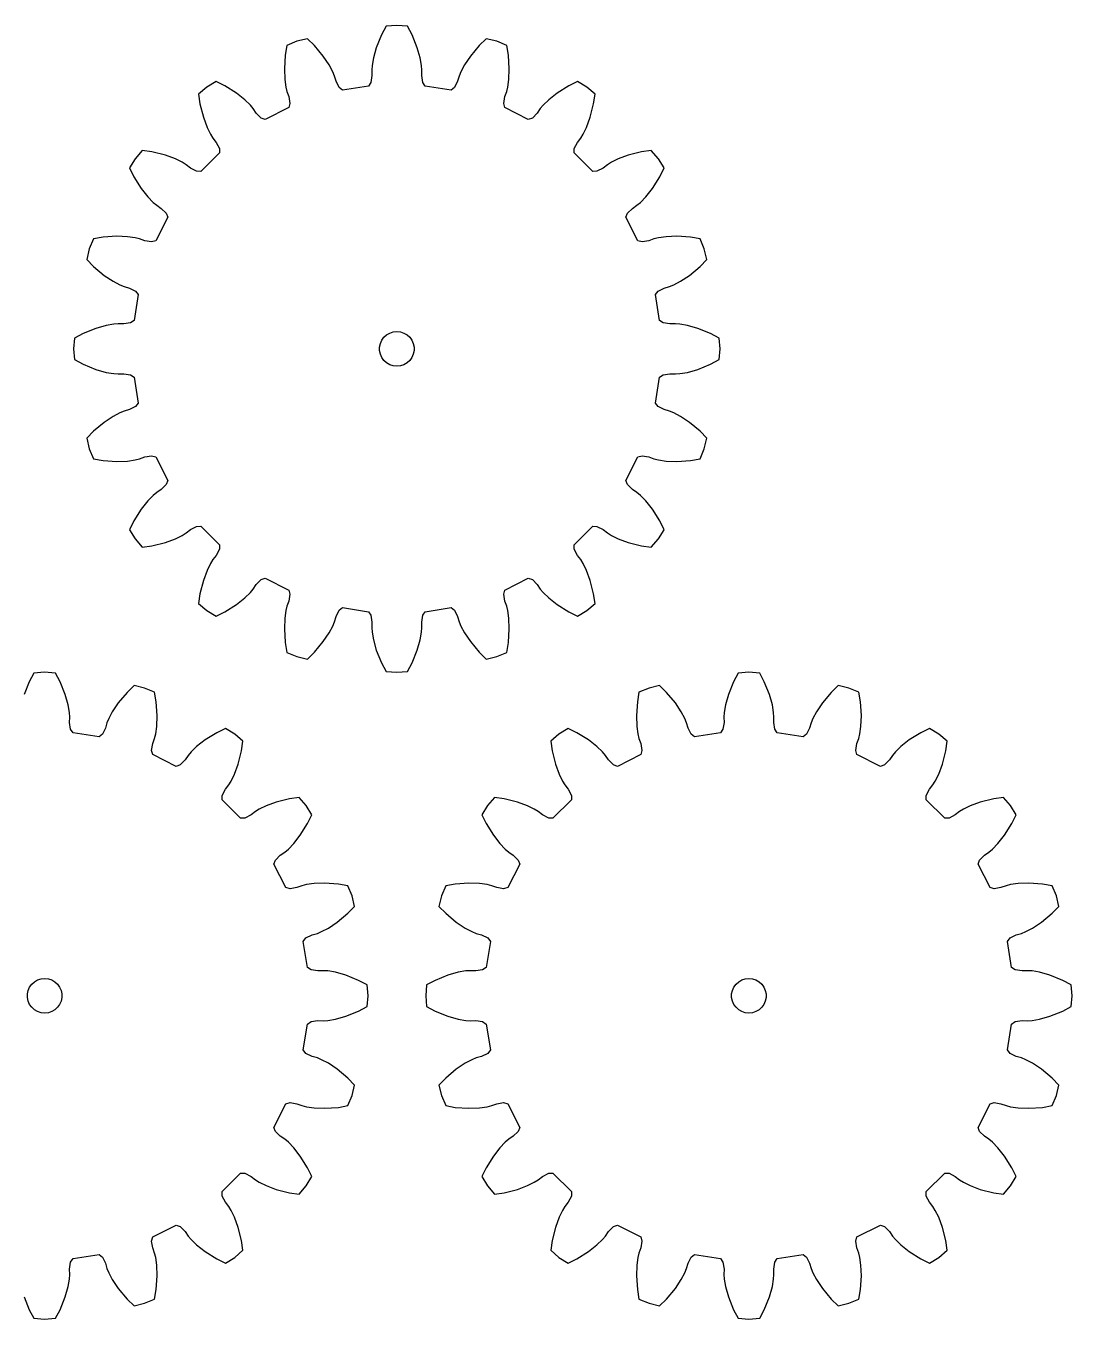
# Model space of a CAD drawing. Extents: x 0 to 178, y 0 to 224.
# Drawn here: x 87.4 to 178.1, y 0 to 112 of the extents above; entities that cross this region are included whole.
import ezdxf

# ---------------------------------------------------------------- set-up
doc = ezdxf.new("R2010")
doc.units = 0

msp = doc.modelspace()

# ---------------------------------------------------------------- linework, layer by layer
for p, q in [((119.55, 112.05), (118.61, 111.97)), ((120.48, 111.97), (119.55, 112.05)), ((111.8, 110.89), (110.89, 110.67)), ((112.41, 110.3), (111.8, 110.89)), ((118.21, 111.22), (117.77, 110.12)), ((118.61, 111.97), (118.21, 111.22)), ((120.88, 111.22), (120.48, 111.97)), ((121.32, 110.12), (120.88, 111.22)), ((127.29, 110.89), (126.68, 110.3)), ((128.2, 110.67), (127.29, 110.89)), ((110.02, 110.31), (109.88, 109.48)), ((110.89, 110.67), (110.02, 110.31)), ((113.17, 109.39), (112.41, 110.3)), ((117.77, 110.12), (117.52, 109.23)), ((121.58, 109.23), (121.32, 110.12)), ((126.68, 110.3), (125.92, 109.39)), ((129.07, 110.31), (128.2, 110.67)), ((129.21, 109.48), (129.07, 110.31)), ((109.88, 109.48), (109.8, 108.29)), ((113.69, 108.62), (113.17, 109.39)), ((117.52, 109.23), (117.4, 108.57)), ((121.69, 108.57), (121.58, 109.23)), ((125.92, 109.39), (125.4, 108.62)), ((129.29, 108.29), (129.21, 109.48)), ((109.8, 108.29), (109.83, 107.37)), ((114, 108.03), (113.69, 108.62)), ((114.15, 107.66), (114, 108.03)), ((114.28, 107.21), (114.15, 107.66)), ((117.39, 107.7), (117.3, 107.11)), ((117.4, 108.57), (117.37, 108.18)), ((117.37, 108.18), (117.39, 107.7)), ((121.72, 108.18), (121.69, 108.57)), ((121.7, 107.7), (121.72, 108.18)), ((121.79, 107.11), (121.7, 107.7)), ((124.94, 107.66), (124.81, 107.21)), ((125.09, 108.03), (124.94, 107.66)), ((125.4, 108.62), (125.09, 108.03)), ((129.26, 107.37), (129.29, 108.29)), ((103.08, 106.7), (102.37, 106.09)), ((103.88, 107.19), (103.08, 106.7)), ((104.64, 106.81), (103.88, 107.19)), ((105.65, 106.18), (104.64, 106.81)), ((109.83, 107.37), (109.92, 106.71)), ((109.92, 106.71), (110.02, 106.32)), ((114.55, 106.67), (114.28, 107.21)), ((114.84, 106.44), (114.55, 106.67)), ((117.09, 106.8), (114.84, 106.44)), ((117.3, 107.11), (117.09, 106.8)), ((122, 106.8), (121.79, 107.11)), ((124.25, 106.44), (122, 106.8)), ((124.54, 106.67), (124.25, 106.44)), ((124.81, 107.21), (124.54, 106.67)), ((129.07, 106.32), (129.17, 106.71)), ((129.17, 106.71), (129.26, 107.37)), ((134.45, 106.81), (133.44, 106.18)), ((135.21, 107.19), (134.45, 106.81)), ((136.01, 106.7), (135.21, 107.19)), ((136.72, 106.09), (136.01, 106.7)), ((102.37, 106.09), (102.49, 105.25)), ((106.38, 105.61), (105.65, 106.18)), ((106.86, 105.15), (106.38, 105.61)), ((110.02, 106.32), (110.18, 105.88)), ((110.18, 105.88), (110.28, 105.29)), ((128.81, 105.29), (128.91, 105.88)), ((128.91, 105.88), (129.07, 106.32)), ((132.71, 105.61), (132.23, 105.15)), ((133.44, 106.18), (132.71, 105.61)), ((136.6, 105.25), (136.72, 106.09)), ((102.49, 105.25), (102.78, 104.09)), ((107.11, 104.84), (106.86, 105.15)), ((107.37, 104.45), (107.11, 104.84)), ((107.8, 104.02), (107.37, 104.45)), ((110.18, 104.93), (108.15, 103.89)), ((110.28, 105.29), (110.18, 104.93)), ((128.91, 104.93), (128.81, 105.29)), ((130.94, 103.89), (128.91, 104.93)), ((131.72, 104.45), (131.29, 104.02)), ((131.98, 104.84), (131.72, 104.45)), ((132.23, 105.15), (131.98, 104.84)), ((136.31, 104.09), (136.6, 105.25)), ((102.78, 104.09), (103.1, 103.22)), ((103.1, 103.22), (103.39, 102.63)), ((108.15, 103.89), (107.8, 104.02)), ((131.29, 104.02), (130.94, 103.89)), ((135.7, 102.63), (135.99, 103.22)), ((135.99, 103.22), (136.31, 104.09)), ((103.39, 102.63), (103.6, 102.29)), ((103.6, 102.29), (103.89, 101.92)), ((135.2, 101.92), (135.49, 102.29)), ((135.49, 102.29), (135.7, 102.63)), ((97.49, 101.21), (96.88, 100.5)), ((98.33, 101.09), (97.49, 101.21)), ((99.49, 100.8), (98.33, 101.09)), ((104.18, 101.01), (102.57, 99.4)), ((103.89, 101.92), (104.17, 101.38)), ((104.17, 101.38), (104.18, 101.01)), ((134.91, 101.01), (134.92, 101.38)), ((136.52, 99.4), (134.91, 101.01)), ((134.92, 101.38), (135.2, 101.92)), ((140.76, 101.09), (139.6, 100.8)), ((141.6, 101.21), (140.76, 101.09)), ((142.21, 100.5), (141.6, 101.21)), ((96.88, 100.5), (96.39, 99.7)), ((96.39, 99.7), (96.77, 98.94)), ((100.36, 100.48), (99.49, 100.8)), ((100.95, 100.19), (100.36, 100.48)), ((101.29, 99.98), (100.95, 100.19)), ((101.66, 99.69), (101.29, 99.98)), ((102.2, 99.41), (101.66, 99.69)), ((137.43, 99.69), (136.89, 99.41)), ((137.8, 99.98), (137.43, 99.69)), ((138.14, 100.19), (137.8, 99.98)), ((138.73, 100.48), (138.14, 100.19)), ((139.6, 100.8), (138.73, 100.48)), ((142.7, 99.7), (142.21, 100.5)), ((142.33, 98.94), (142.7, 99.7)), ((96.77, 98.94), (97.4, 97.93)), ((102.57, 99.4), (102.2, 99.41)), ((136.89, 99.41), (136.52, 99.4)), ((141.69, 97.93), (142.33, 98.94)), ((97.4, 97.93), (97.97, 97.2)), ((141.12, 97.2), (141.69, 97.93)), ((97.97, 97.2), (98.43, 96.72)), ((98.43, 96.72), (98.74, 96.47)), ((98.74, 96.47), (99.13, 96.2)), ((139.96, 96.2), (140.35, 96.47)), ((140.35, 96.47), (140.66, 96.72)), ((140.66, 96.72), (141.12, 97.2)), ((99.69, 95.43), (98.65, 93.4)), ((99.13, 96.2), (99.56, 95.78)), ((99.56, 95.78), (99.69, 95.43)), ((139.4, 95.43), (139.53, 95.78)), ((140.44, 93.4), (139.4, 95.43)), ((139.53, 95.78), (139.96, 96.2)), ((93.26, 93.56), (92.9, 92.69)), ((94.1, 93.7), (93.26, 93.56)), ((95.29, 93.78), (94.1, 93.7)), ((96.21, 93.75), (95.29, 93.78)), ((96.87, 93.66), (96.21, 93.75)), ((97.26, 93.56), (96.87, 93.66)), ((97.7, 93.4), (97.26, 93.56)), ((98.29, 93.3), (97.7, 93.4)), ((98.65, 93.4), (98.29, 93.3)), ((140.8, 93.3), (140.44, 93.4)), ((141.39, 93.4), (140.8, 93.3)), ((141.83, 93.56), (141.39, 93.4)), ((142.22, 93.66), (141.83, 93.56)), ((142.88, 93.75), (142.22, 93.66)), ((143.8, 93.78), (142.88, 93.75)), ((144.99, 93.7), (143.8, 93.78)), ((145.83, 93.56), (144.99, 93.7)), ((146.19, 92.69), (145.83, 93.56)), ((92.9, 92.69), (92.69, 91.78)), ((146.4, 91.78), (146.19, 92.69)), ((92.69, 91.78), (93.27, 91.17)), ((93.27, 91.17), (94.19, 90.4)), ((144.9, 90.4), (145.82, 91.17)), ((145.82, 91.17), (146.4, 91.78)), ((94.19, 90.4), (94.96, 89.89)), ((94.96, 89.89), (95.54, 89.58)), ((143.55, 89.58), (144.13, 89.89)), ((144.13, 89.89), (144.9, 90.4)), ((95.54, 89.58), (95.91, 89.43)), ((95.91, 89.43), (96.37, 89.3)), ((96.37, 89.3), (96.91, 89.03)), ((97.14, 88.74), (96.78, 86.49)), ((96.91, 89.03), (97.14, 88.74)), ((141.95, 88.74), (142.18, 89.03)), ((142.31, 86.49), (141.95, 88.74)), ((142.18, 89.03), (142.72, 89.3)), ((142.72, 89.3), (143.18, 89.43)), ((143.18, 89.43), (143.55, 89.58)), ((96.47, 86.28), (95.88, 86.19)), ((96.78, 86.49), (96.47, 86.28)), ((142.62, 86.28), (142.31, 86.49)), ((143.21, 86.19), (142.62, 86.28)), ((92.36, 85.37), (91.61, 84.97)), ((93.46, 85.81), (92.36, 85.37)), ((94.35, 86.06), (93.46, 85.81)), ((95.01, 86.18), (94.35, 86.06)), ((95.4, 86.2), (95.01, 86.18)), ((95.88, 86.19), (95.4, 86.2)), ((118.43, 85.04), (118.66, 85.25)), ((118.66, 85.25), (118.93, 85.4)), ((118.93, 85.4), (119.23, 85.5)), ((119.23, 85.5), (119.55, 85.53)), ((119.55, 85.53), (119.86, 85.5)), ((119.86, 85.5), (120.16, 85.4)), ((120.16, 85.4), (120.43, 85.25)), ((120.43, 85.25), (120.66, 85.04)), ((143.69, 86.2), (143.21, 86.19)), ((144.08, 86.18), (143.69, 86.2)), ((144.74, 86.06), (144.08, 86.18)), ((145.63, 85.81), (144.74, 86.06)), ((146.73, 85.37), (145.63, 85.81)), ((147.48, 84.97), (146.73, 85.37)), ((91.61, 84.97), (91.53, 84.03)), ((91.53, 84.03), (91.61, 83.1)), ((118.05, 84.19), (118.12, 84.5)), ((118.05, 83.88), (118.05, 84.19)), ((118.12, 84.5), (118.25, 84.78)), ((118.25, 84.78), (118.43, 85.04)), ((120.66, 85.04), (120.84, 84.78)), ((120.84, 84.78), (120.97, 84.5)), ((120.97, 84.5), (121.04, 84.19)), ((121.04, 84.19), (121.04, 83.88)), ((147.56, 84.03), (147.48, 84.97)), ((147.48, 83.1), (147.56, 84.03)), ((91.61, 83.1), (92.36, 82.7)), ((118.12, 83.57), (118.05, 83.88)), ((118.25, 83.28), (118.12, 83.57)), ((118.43, 83.03), (118.25, 83.28)), ((118.66, 82.82), (118.43, 83.03)), ((120.66, 83.03), (120.43, 82.82)), ((120.84, 83.28), (120.66, 83.03)), ((120.97, 83.57), (120.84, 83.28)), ((121.04, 83.88), (120.97, 83.57)), ((146.73, 82.7), (147.48, 83.1)), ((92.36, 82.7), (93.46, 82.26)), ((93.46, 82.26), (94.35, 82)), ((94.35, 82), (95.01, 81.89)), ((95.01, 81.89), (95.4, 81.86)), ((95.4, 81.86), (95.88, 81.88)), ((95.88, 81.88), (96.47, 81.79)), ((96.47, 81.79), (96.78, 81.58)), ((118.93, 82.66), (118.66, 82.82)), ((119.23, 82.57), (118.93, 82.66)), ((119.55, 82.53), (119.23, 82.57)), ((119.86, 82.57), (119.55, 82.53)), ((120.16, 82.66), (119.86, 82.57)), ((120.43, 82.82), (120.16, 82.66)), ((142.31, 81.58), (142.62, 81.79)), ((142.62, 81.79), (143.21, 81.88)), ((143.21, 81.88), (143.69, 81.86)), ((143.69, 81.86), (144.08, 81.89)), ((144.08, 81.89), (144.74, 82)), ((144.74, 82), (145.63, 82.26)), ((145.63, 82.26), (146.73, 82.7)), ((96.78, 81.58), (97.14, 79.33)), ((141.95, 79.33), (142.31, 81.58)), ((95.54, 78.49), (94.96, 78.18)), ((95.91, 78.64), (95.54, 78.49)), ((96.37, 78.77), (95.91, 78.64)), ((96.91, 79.04), (96.37, 78.77)), ((97.14, 79.33), (96.91, 79.04)), ((142.18, 79.04), (141.95, 79.33)), ((142.72, 78.77), (142.18, 79.04)), ((143.18, 78.64), (142.72, 78.77)), ((143.55, 78.49), (143.18, 78.64)), ((144.13, 78.18), (143.55, 78.49)), ((94.19, 77.66), (93.27, 76.9)), ((94.96, 78.18), (94.19, 77.66)), ((144.9, 77.66), (144.13, 78.18)), ((145.82, 76.9), (144.9, 77.66)), ((93.27, 76.9), (92.69, 76.29)), ((92.69, 76.29), (92.9, 75.38)), ((146.4, 76.29), (145.82, 76.9)), ((146.19, 75.38), (146.4, 76.29)), ((92.9, 75.38), (93.26, 74.51)), ((145.83, 74.51), (146.19, 75.38)), ((93.26, 74.51), (94.1, 74.36)), ((94.1, 74.36), (95.29, 74.28)), ((95.29, 74.28), (96.21, 74.32)), ((96.21, 74.32), (96.87, 74.41)), ((96.87, 74.41), (97.26, 74.51)), ((97.26, 74.51), (97.7, 74.67)), ((97.7, 74.67), (98.29, 74.77)), ((98.29, 74.77), (98.65, 74.67)), ((98.65, 74.67), (99.69, 72.64)), ((139.4, 72.64), (140.44, 74.67)), ((140.44, 74.67), (140.8, 74.77)), ((140.8, 74.77), (141.39, 74.67)), ((141.39, 74.67), (141.83, 74.51)), ((141.83, 74.51), (142.22, 74.41)), ((142.22, 74.41), (142.88, 74.32)), ((142.88, 74.32), (143.8, 74.28)), ((143.8, 74.28), (144.99, 74.36)), ((144.99, 74.36), (145.83, 74.51)), ((99.13, 71.86), (98.74, 71.6)), ((99.56, 72.29), (99.13, 71.86)), ((99.69, 72.64), (99.56, 72.29)), ((139.53, 72.29), (139.4, 72.64)), ((139.96, 71.86), (139.53, 72.29)), ((140.35, 71.6), (139.96, 71.86)), ((97.97, 70.87), (97.4, 70.14)), ((98.43, 71.34), (97.97, 70.87)), ((98.74, 71.6), (98.43, 71.34)), ((140.66, 71.34), (140.35, 71.6)), ((141.12, 70.87), (140.66, 71.34)), ((141.69, 70.14), (141.12, 70.87)), ((97.4, 70.14), (96.77, 69.13)), ((142.33, 69.13), (141.69, 70.14)), ((96.77, 69.13), (96.39, 68.37)), ((96.39, 68.37), (96.88, 67.57)), ((101.29, 68.09), (101.66, 68.38)), ((101.66, 68.38), (102.2, 68.66)), ((102.2, 68.66), (102.57, 68.67)), ((102.57, 68.67), (104.18, 67.06)), ((134.91, 67.06), (136.52, 68.67)), ((136.52, 68.67), (136.89, 68.66)), ((136.89, 68.66), (137.43, 68.38)), ((137.43, 68.38), (137.8, 68.09)), ((142.21, 67.57), (142.7, 68.37)), ((142.7, 68.37), (142.33, 69.13)), ((96.88, 67.57), (97.49, 66.85)), ((98.33, 66.97), (99.49, 67.26)), ((99.49, 67.26), (100.36, 67.58)), ((100.36, 67.58), (100.95, 67.88)), ((100.95, 67.88), (101.29, 68.09)), ((137.8, 68.09), (138.14, 67.88)), ((138.14, 67.88), (138.73, 67.58)), ((138.73, 67.58), (139.6, 67.26)), ((139.6, 67.26), (140.76, 66.97)), ((141.6, 66.85), (142.21, 67.57)), ((97.49, 66.85), (98.33, 66.97)), ((103.89, 66.15), (103.6, 65.78)), ((104.17, 66.69), (103.89, 66.15)), ((104.18, 67.06), (104.17, 66.69)), ((134.92, 66.69), (134.91, 67.06)), ((135.2, 66.15), (134.92, 66.69)), ((135.49, 65.78), (135.2, 66.15)), ((140.76, 66.97), (141.6, 66.85)), ((103.39, 65.44), (103.1, 64.85)), ((103.6, 65.78), (103.39, 65.44)), ((135.7, 65.44), (135.49, 65.78)), ((135.99, 64.85), (135.7, 65.44)), ((102.78, 63.98), (102.49, 62.82)), ((103.1, 64.85), (102.78, 63.98)), ((107.37, 63.62), (107.8, 64.05)), ((107.8, 64.05), (108.15, 64.17)), ((108.15, 64.17), (110.18, 63.14)), ((128.91, 63.14), (130.94, 64.17)), ((130.94, 64.17), (131.29, 64.05)), ((131.29, 64.05), (131.72, 63.62)), ((136.31, 63.98), (135.99, 64.85)), ((136.6, 62.82), (136.31, 63.98)), ((102.49, 62.82), (102.37, 61.98)), ((106.38, 62.46), (106.86, 62.92)), ((106.86, 62.92), (107.11, 63.23)), ((107.11, 63.23), (107.37, 63.62)), ((110.18, 63.14), (110.28, 62.78)), ((110.28, 62.78), (110.18, 62.19)), ((128.81, 62.78), (128.91, 63.14)), ((128.91, 62.19), (128.81, 62.78)), ((131.72, 63.62), (131.98, 63.23)), ((131.98, 63.23), (132.23, 62.92)), ((132.23, 62.92), (132.71, 62.46)), ((136.72, 61.98), (136.6, 62.82)), ((102.37, 61.98), (103.08, 61.37)), ((104.64, 61.25), (105.65, 61.89)), ((105.65, 61.89), (106.38, 62.46)), ((110.02, 61.74), (109.92, 61.36)), ((110.18, 62.19), (110.02, 61.74)), ((114.55, 61.4), (114.84, 61.63)), ((114.84, 61.63), (117.09, 61.27)), ((122, 61.27), (124.25, 61.63)), ((124.25, 61.63), (124.54, 61.4)), ((129.07, 61.74), (128.91, 62.19)), ((129.17, 61.36), (129.07, 61.74)), ((132.71, 62.46), (133.44, 61.89)), ((133.44, 61.89), (134.45, 61.25)), ((136.01, 61.37), (136.72, 61.98)), ((103.08, 61.37), (103.88, 60.88)), ((103.88, 60.88), (104.64, 61.25)), ((109.83, 60.7), (109.8, 59.78)), ((109.92, 61.36), (109.83, 60.7)), ((114.15, 60.4), (114.28, 60.86)), ((114.28, 60.86), (114.55, 61.4)), ((117.09, 61.27), (117.3, 60.96)), ((117.3, 60.96), (117.39, 60.37)), ((121.7, 60.37), (121.79, 60.96)), ((121.79, 60.96), (122, 61.27)), ((124.54, 61.4), (124.81, 60.86)), ((124.81, 60.86), (124.94, 60.4)), ((129.26, 60.7), (129.17, 61.36)), ((129.29, 59.78), (129.26, 60.7)), ((134.45, 61.25), (135.21, 60.88)), ((135.21, 60.88), (136.01, 61.37)), ((109.8, 59.78), (109.88, 58.59)), ((113.17, 58.68), (113.69, 59.45)), ((113.69, 59.45), (114, 60.03)), ((114, 60.03), (114.15, 60.4)), ((117.39, 60.37), (117.37, 59.89)), ((117.37, 59.89), (117.4, 59.49)), ((117.4, 59.49), (117.52, 58.84)), ((121.58, 58.84), (121.69, 59.49)), ((121.69, 59.49), (121.72, 59.89)), ((121.72, 59.89), (121.7, 60.37)), ((124.94, 60.4), (125.09, 60.03)), ((125.09, 60.03), (125.4, 59.45)), ((125.4, 59.45), (125.92, 58.68)), ((129.21, 58.59), (129.29, 59.78)), ((109.88, 58.59), (110.02, 57.75)), ((112.41, 57.76), (113.17, 58.68)), ((117.52, 58.84), (117.77, 57.95)), ((121.32, 57.95), (121.58, 58.84)), ((125.92, 58.68), (126.68, 57.76)), ((129.07, 57.75), (129.21, 58.59)), ((110.02, 57.75), (110.89, 57.39)), ((110.89, 57.39), (111.8, 57.17)), ((111.8, 57.17), (112.41, 57.76)), ((117.77, 57.95), (118.21, 56.84)), ((120.88, 56.84), (121.32, 57.95)), ((126.68, 57.76), (127.29, 57.17)), ((127.29, 57.17), (128.2, 57.39)), ((128.2, 57.39), (129.07, 57.75)), ((89.03, 56.02), (88.1, 55.95)), ((89.97, 55.95), (89.03, 56.02)), ((118.21, 56.84), (118.61, 56.1)), ((118.61, 56.1), (119.55, 56.02)), ((119.55, 56.02), (120.48, 56.1)), ((120.48, 56.1), (120.88, 56.84)), ((150.06, 56.02), (149.12, 55.95)), ((150.99, 55.95), (150.06, 56.02)), ((87.7, 55.2), (87.26, 54.1)), ((88.1, 55.95), (87.7, 55.2)), ((90.37, 55.2), (89.97, 55.95)), ((90.81, 54.1), (90.37, 55.2)), ((148.72, 55.2), (148.28, 54.1)), ((149.12, 55.95), (148.72, 55.2)), ((151.39, 55.2), (150.99, 55.95)), ((151.83, 54.1), (151.39, 55.2)), ((91.06, 53.2), (90.81, 54.1)), ((96.17, 54.28), (95.4, 53.37)), ((96.78, 54.87), (96.17, 54.28)), ((97.69, 54.65), (96.78, 54.87)), ((98.56, 54.29), (97.69, 54.65)), ((98.7, 53.46), (98.56, 54.29)), ((140.53, 54.29), (140.39, 53.46)), ((141.4, 54.65), (140.53, 54.29)), ((142.31, 54.87), (141.4, 54.65)), ((142.92, 54.28), (142.31, 54.87)), ((143.69, 53.37), (142.92, 54.28)), ((148.28, 54.1), (148.03, 53.2)), ((152.09, 53.2), (151.83, 54.1)), ((157.19, 54.28), (156.43, 53.37)), ((157.8, 54.87), (157.19, 54.28)), ((158.71, 54.65), (157.8, 54.87)), ((159.58, 54.29), (158.71, 54.65)), ((159.73, 53.46), (159.58, 54.29)), ((91.18, 52.55), (91.06, 53.2)), ((95.4, 53.37), (94.89, 52.6)), ((98.78, 52.27), (98.7, 53.46)), ((140.39, 53.46), (140.31, 52.27)), ((144.2, 52.6), (143.69, 53.37)), ((148.03, 53.2), (147.91, 52.55)), ((152.2, 52.55), (152.09, 53.2)), ((156.43, 53.37), (155.91, 52.6)), ((159.81, 52.27), (159.73, 53.46)), ((91.2, 52.15), (91.18, 52.55)), ((91.19, 51.68), (91.2, 52.15)), ((91.28, 51.09), (91.19, 51.68)), ((94.43, 51.64), (94.3, 51.19)), ((94.58, 52.01), (94.43, 51.64)), ((94.89, 52.6), (94.58, 52.01)), ((98.75, 51.34), (98.78, 52.27)), ((140.31, 52.27), (140.34, 51.34)), ((144.51, 52.01), (144.2, 52.6)), ((144.66, 51.64), (144.51, 52.01)), ((144.79, 51.19), (144.66, 51.64)), ((147.9, 51.68), (147.81, 51.09)), ((147.91, 52.55), (147.89, 52.15)), ((147.89, 52.15), (147.9, 51.68)), ((152.23, 52.15), (152.2, 52.55)), ((152.21, 51.68), (152.23, 52.15)), ((152.3, 51.09), (152.21, 51.68)), ((155.45, 51.64), (155.32, 51.19)), ((155.6, 52.01), (155.45, 51.64)), ((155.91, 52.6), (155.6, 52.01)), ((159.77, 51.34), (159.81, 52.27)), ((91.49, 50.78), (91.28, 51.09)), ((93.74, 50.42), (91.49, 50.78)), ((94.03, 50.65), (93.74, 50.42)), ((94.3, 51.19), (94.03, 50.65)), ((98.56, 50.3), (98.66, 50.69)), ((98.66, 50.69), (98.75, 51.34)), ((103.94, 50.79), (102.93, 50.16)), ((104.7, 51.16), (103.94, 50.79)), ((105.5, 50.67), (104.7, 51.16)), ((106.21, 50.06), (105.5, 50.67)), ((133.59, 50.67), (132.88, 50.06)), ((134.39, 51.16), (133.59, 50.67)), ((135.15, 50.79), (134.39, 51.16)), ((136.16, 50.16), (135.15, 50.79)), ((140.34, 51.34), (140.43, 50.69)), ((140.43, 50.69), (140.53, 50.3)), ((145.06, 50.65), (144.79, 51.19)), ((145.35, 50.42), (145.06, 50.65)), ((147.6, 50.78), (145.35, 50.42)), ((147.81, 51.09), (147.6, 50.78)), ((152.51, 50.78), (152.3, 51.09)), ((154.76, 50.42), (152.51, 50.78)), ((155.05, 50.65), (154.76, 50.42)), ((155.32, 51.19), (155.05, 50.65)), ((159.58, 50.3), (159.68, 50.69)), ((159.68, 50.69), (159.77, 51.34)), ((164.96, 50.79), (163.95, 50.16)), ((165.72, 51.16), (164.96, 50.79)), ((166.52, 50.67), (165.72, 51.16)), ((167.24, 50.06), (166.52, 50.67)), ((98.3, 49.26), (98.4, 49.86)), ((98.4, 49.86), (98.56, 50.3)), ((102.2, 49.59), (101.72, 49.12)), ((102.93, 50.16), (102.2, 49.59)), ((106.09, 49.23), (106.21, 50.06)), ((132.88, 50.06), (133, 49.23)), ((136.89, 49.59), (136.16, 50.16)), ((137.37, 49.12), (136.89, 49.59)), ((140.53, 50.3), (140.69, 49.86)), ((140.69, 49.86), (140.79, 49.26)), ((159.32, 49.26), (159.42, 49.86)), ((159.42, 49.86), (159.58, 50.3)), ((163.22, 49.59), (162.75, 49.12)), ((163.95, 50.16), (163.22, 49.59)), ((167.12, 49.23), (167.24, 50.06)), ((98.4, 48.9), (98.3, 49.26)), ((100.43, 47.87), (98.4, 48.9)), ((101.2, 48.43), (100.78, 48)), ((101.47, 48.82), (101.2, 48.43)), ((101.72, 49.12), (101.47, 48.82)), ((105.8, 48.07), (106.09, 49.23)), ((133, 49.23), (133.29, 48.07)), ((137.62, 48.82), (137.37, 49.12)), ((137.89, 48.43), (137.62, 48.82)), ((138.31, 48), (137.89, 48.43)), ((140.69, 48.9), (138.66, 47.87)), ((140.79, 49.26), (140.69, 48.9)), ((159.42, 48.9), (159.32, 49.26)), ((161.45, 47.87), (159.42, 48.9)), ((162.23, 48.43), (161.8, 48)), ((162.49, 48.82), (162.23, 48.43)), ((162.75, 49.12), (162.49, 48.82)), ((166.83, 48.07), (167.12, 49.23)), ((100.78, 48), (100.43, 47.87)), ((105.19, 46.6), (105.48, 47.2)), ((105.48, 47.2), (105.8, 48.07)), ((133.29, 48.07), (133.61, 47.2)), ((133.61, 47.2), (133.9, 46.6)), ((138.66, 47.87), (138.31, 48)), ((161.8, 48), (161.45, 47.87)), ((166.21, 46.6), (166.51, 47.2)), ((166.51, 47.2), (166.83, 48.07)), ((104.69, 45.89), (104.98, 46.27)), ((104.98, 46.27), (105.19, 46.6)), ((133.9, 46.6), (134.11, 46.27)), ((134.11, 46.27), (134.4, 45.89)), ((165.71, 45.89), (166, 46.27)), ((166, 46.27), (166.21, 46.6)), ((104.4, 44.99), (104.41, 45.36)), ((106.01, 43.38), (104.4, 44.99)), ((104.41, 45.36), (104.69, 45.89)), ((110.25, 45.07), (109.09, 44.78)), ((111.09, 45.19), (110.25, 45.07)), ((111.7, 44.48), (111.09, 45.19)), ((128, 45.19), (127.39, 44.48)), ((128.84, 45.07), (128, 45.19)), ((130, 44.78), (128.84, 45.07)), ((134.69, 44.99), (133.08, 43.38)), ((134.4, 45.89), (134.68, 45.36)), ((134.68, 45.36), (134.69, 44.99)), ((165.42, 44.99), (165.43, 45.36)), ((167.03, 43.38), (165.42, 44.99)), ((165.43, 45.36), (165.71, 45.89)), ((171.27, 45.07), (170.11, 44.78)), ((172.11, 45.19), (171.27, 45.07)), ((172.72, 44.48), (172.11, 45.19)), ((107.29, 43.96), (106.92, 43.67)), ((107.63, 44.17), (107.29, 43.96)), ((108.22, 44.46), (107.63, 44.17)), ((109.09, 44.78), (108.22, 44.46)), ((112.19, 43.67), (111.7, 44.48)), ((127.39, 44.48), (126.9, 43.67)), ((130.87, 44.46), (130, 44.78)), ((131.46, 44.17), (130.87, 44.46)), ((131.8, 43.96), (131.46, 44.17)), ((132.17, 43.67), (131.8, 43.96)), ((168.31, 43.96), (167.94, 43.67)), ((168.65, 44.17), (168.31, 43.96)), ((169.24, 44.46), (168.65, 44.17)), ((170.11, 44.78), (169.24, 44.46)), ((173.21, 43.67), (172.72, 44.48)), ((106.38, 43.39), (106.01, 43.38)), ((106.92, 43.67), (106.38, 43.39)), ((111.18, 41.91), (111.81, 42.92)), ((111.81, 42.92), (112.19, 43.67)), ((126.9, 43.67), (127.28, 42.92)), ((127.28, 42.92), (127.91, 41.91)), ((132.71, 43.39), (132.17, 43.67)), ((133.08, 43.38), (132.71, 43.39)), ((167.41, 43.39), (167.03, 43.38)), ((167.94, 43.67), (167.41, 43.39)), ((172.2, 41.91), (172.84, 42.92)), ((172.84, 42.92), (173.21, 43.67)), ((110.61, 41.18), (111.18, 41.91)), ((127.91, 41.91), (128.48, 41.18)), ((171.63, 41.18), (172.2, 41.91)), ((109.45, 40.18), (109.84, 40.45)), ((109.84, 40.45), (110.15, 40.7)), ((110.15, 40.7), (110.61, 41.18)), ((128.48, 41.18), (128.94, 40.7)), ((128.94, 40.7), (129.25, 40.45)), ((129.25, 40.45), (129.64, 40.18)), ((170.47, 40.18), (170.86, 40.45)), ((170.86, 40.45), (171.17, 40.7)), ((171.17, 40.7), (171.63, 41.18)), ((108.89, 39.41), (109.02, 39.76)), ((109.93, 37.38), (108.89, 39.41)), ((109.02, 39.76), (109.45, 40.18)), ((130.2, 39.41), (129.16, 37.38)), ((129.64, 40.18), (130.07, 39.76)), ((130.07, 39.76), (130.2, 39.41)), ((169.92, 39.41), (170.04, 39.76)), ((170.95, 37.38), (169.92, 39.41)), ((170.04, 39.76), (170.47, 40.18)), ((110.29, 37.27), (109.93, 37.38)), ((110.88, 37.37), (110.29, 37.27)), ((111.32, 37.54), (110.88, 37.37)), ((111.71, 37.63), (111.32, 37.54)), ((112.37, 37.73), (111.71, 37.63)), ((113.29, 37.76), (112.37, 37.73)), ((114.48, 37.68), (113.29, 37.76)), ((115.31, 37.54), (114.48, 37.68)), ((115.67, 36.67), (115.31, 37.54)), ((123.78, 37.54), (123.42, 36.67)), ((124.61, 37.68), (123.78, 37.54)), ((125.8, 37.76), (124.61, 37.68)), ((126.72, 37.73), (125.8, 37.76)), ((127.38, 37.63), (126.72, 37.73)), ((127.77, 37.54), (127.38, 37.63)), ((128.21, 37.37), (127.77, 37.54)), ((128.8, 37.27), (128.21, 37.37)), ((129.16, 37.38), (128.8, 37.27)), ((171.31, 37.27), (170.95, 37.38)), ((171.9, 37.37), (171.31, 37.27)), ((172.35, 37.54), (171.9, 37.37)), ((172.73, 37.63), (172.35, 37.54)), ((173.39, 37.73), (172.73, 37.63)), ((174.31, 37.76), (173.39, 37.73)), ((175.5, 37.68), (174.31, 37.76)), ((176.34, 37.54), (175.5, 37.68)), ((176.7, 36.67), (176.34, 37.54)), ((115.89, 35.75), (115.67, 36.67)), ((123.42, 36.67), (123.2, 35.75)), ((176.92, 35.75), (176.7, 36.67)), ((114.39, 34.38), (115.3, 35.15)), ((115.3, 35.15), (115.89, 35.75)), ((123.2, 35.75), (123.79, 35.15)), ((123.79, 35.15), (124.7, 34.38)), ((175.41, 34.38), (176.33, 35.15)), ((176.33, 35.15), (176.92, 35.75)), ((113.03, 33.56), (113.62, 33.87)), ((113.62, 33.87), (114.39, 34.38)), ((124.7, 34.38), (125.47, 33.87)), ((125.47, 33.87), (126.06, 33.56)), ((174.06, 33.56), (174.64, 33.87)), ((174.64, 33.87), (175.41, 34.38)), ((111.44, 32.71), (111.67, 33.01)), ((111.8, 30.46), (111.44, 32.71)), ((111.67, 33.01), (112.21, 33.28)), ((112.21, 33.28), (112.66, 33.41)), ((112.66, 33.41), (113.03, 33.56)), ((126.06, 33.56), (126.43, 33.41)), ((126.43, 33.41), (126.88, 33.28)), ((126.88, 33.28), (127.42, 33.01)), ((127.65, 32.71), (127.29, 30.46)), ((127.42, 33.01), (127.65, 32.71)), ((172.47, 32.71), (172.69, 33.01)), ((172.82, 30.46), (172.47, 32.71)), ((172.69, 33.01), (173.23, 33.28)), ((173.23, 33.28), (173.69, 33.41)), ((173.69, 33.41), (174.06, 33.56)), ((112.11, 30.25), (111.8, 30.46)), ((112.7, 30.16), (112.11, 30.25)), ((126.98, 30.25), (126.39, 30.16)), ((127.29, 30.46), (126.98, 30.25)), ((173.13, 30.25), (172.82, 30.46)), ((173.73, 30.16), (173.13, 30.25)), ((87.92, 29.01), (88.15, 29.22)), ((88.15, 29.22), (88.42, 29.38)), ((88.42, 29.38), (88.72, 29.48)), ((88.72, 29.48), (89.03, 29.51)), ((89.03, 29.51), (89.35, 29.48)), ((89.35, 29.48), (89.64, 29.38)), ((89.64, 29.38), (89.92, 29.22)), ((89.92, 29.22), (90.15, 29.01)), ((113.18, 30.18), (112.7, 30.16)), ((113.57, 30.16), (113.18, 30.18)), ((114.23, 30.04), (113.57, 30.16)), ((115.12, 29.79), (114.23, 30.04)), ((116.22, 29.34), (115.12, 29.79)), ((116.97, 28.95), (116.22, 29.34)), ((122.87, 29.34), (122.12, 28.95)), ((123.97, 29.79), (122.87, 29.34)), ((124.86, 30.04), (123.97, 29.79)), ((125.52, 30.16), (124.86, 30.04)), ((125.91, 30.18), (125.52, 30.16)), ((126.39, 30.16), (125.91, 30.18)), ((148.94, 29.01), (149.17, 29.22)), ((149.17, 29.22), (149.45, 29.38)), ((149.45, 29.38), (149.74, 29.48)), ((149.74, 29.48), (150.06, 29.51)), ((150.06, 29.51), (150.37, 29.48)), ((150.37, 29.48), (150.67, 29.38)), ((150.67, 29.38), (150.94, 29.22)), ((150.94, 29.22), (151.17, 29.01)), ((174.2, 30.18), (173.73, 30.16)), ((174.6, 30.16), (174.2, 30.18)), ((175.25, 30.04), (174.6, 30.16)), ((176.14, 29.79), (175.25, 30.04)), ((177.25, 29.34), (176.14, 29.79)), ((177.99, 28.95), (177.25, 29.34)), ((87.54, 28.17), (87.61, 28.47)), ((87.54, 27.85), (87.54, 28.17)), ((87.61, 28.47), (87.73, 28.76)), ((87.73, 28.76), (87.92, 29.01)), ((90.15, 29.01), (90.33, 28.76)), ((90.33, 28.76), (90.46, 28.47)), ((90.46, 28.47), (90.53, 28.17)), ((90.53, 28.17), (90.53, 27.85)), ((117.05, 28.01), (116.97, 28.95)), ((116.97, 27.07), (117.05, 28.01)), ((122.12, 28.95), (122.05, 28.01)), ((122.05, 28.01), (122.12, 27.07)), ((148.56, 28.17), (148.63, 28.47)), ((148.56, 27.85), (148.56, 28.17)), ((148.63, 28.47), (148.76, 28.76)), ((148.76, 28.76), (148.94, 29.01)), ((151.17, 29.01), (151.36, 28.76)), ((151.36, 28.76), (151.48, 28.47)), ((151.48, 28.47), (151.55, 28.17)), ((151.55, 28.17), (151.55, 27.85)), ((178.07, 28.01), (177.99, 28.95)), ((177.99, 27.07), (178.07, 28.01)), ((87.61, 27.55), (87.54, 27.85)), ((87.73, 27.26), (87.61, 27.55)), ((87.92, 27.01), (87.73, 27.26)), ((88.15, 26.8), (87.92, 27.01)), ((90.15, 27.01), (89.92, 26.8)), ((90.33, 27.26), (90.15, 27.01)), ((90.46, 27.55), (90.33, 27.26)), ((90.53, 27.85), (90.46, 27.55)), ((116.22, 26.68), (116.97, 27.07)), ((122.12, 27.07), (122.87, 26.68)), ((148.63, 27.55), (148.56, 27.85)), ((148.76, 27.26), (148.63, 27.55)), ((148.94, 27.01), (148.76, 27.26)), ((149.17, 26.8), (148.94, 27.01)), ((151.17, 27.01), (150.94, 26.8)), ((151.36, 27.26), (151.17, 27.01)), ((151.48, 27.55), (151.36, 27.26)), ((151.55, 27.85), (151.48, 27.55)), ((177.25, 26.68), (177.99, 27.07)), ((88.42, 26.64), (88.15, 26.8)), ((88.72, 26.54), (88.42, 26.64)), ((89.03, 26.51), (88.72, 26.54)), ((89.35, 26.54), (89.03, 26.51)), ((89.64, 26.64), (89.35, 26.54)), ((89.92, 26.8), (89.64, 26.64)), ((111.8, 25.56), (112.11, 25.77)), ((112.11, 25.77), (112.7, 25.86)), ((112.7, 25.86), (113.18, 25.84)), ((113.18, 25.84), (113.57, 25.87)), ((113.57, 25.87), (114.23, 25.98)), ((114.23, 25.98), (115.12, 26.23)), ((115.12, 26.23), (116.22, 26.68)), ((122.87, 26.68), (123.97, 26.23)), ((123.97, 26.23), (124.86, 25.98)), ((124.86, 25.98), (125.52, 25.87)), ((125.52, 25.87), (125.91, 25.84)), ((125.91, 25.84), (126.39, 25.86)), ((126.39, 25.86), (126.98, 25.77)), ((126.98, 25.77), (127.29, 25.56)), ((149.45, 26.64), (149.17, 26.8)), ((149.74, 26.54), (149.45, 26.64)), ((150.06, 26.51), (149.74, 26.54)), ((150.37, 26.54), (150.06, 26.51)), ((150.67, 26.64), (150.37, 26.54)), ((150.94, 26.8), (150.67, 26.64)), ((172.82, 25.56), (173.13, 25.77)), ((173.13, 25.77), (173.73, 25.86)), ((173.73, 25.86), (174.2, 25.84)), ((174.2, 25.84), (174.6, 25.87)), ((174.6, 25.87), (175.25, 25.98)), ((175.25, 25.98), (176.14, 26.23)), ((176.14, 26.23), (177.25, 26.68)), ((111.44, 23.31), (111.8, 25.56)), ((127.29, 25.56), (127.65, 23.31)), ((172.47, 23.31), (172.82, 25.56)), ((111.67, 23.01), (111.44, 23.31)), ((112.21, 22.75), (111.67, 23.01)), ((112.66, 22.62), (112.21, 22.75)), ((113.03, 22.47), (112.66, 22.62)), ((113.62, 22.16), (113.03, 22.47)), ((126.06, 22.47), (125.47, 22.16)), ((126.43, 22.62), (126.06, 22.47)), ((126.88, 22.75), (126.43, 22.62)), ((127.42, 23.01), (126.88, 22.75)), ((127.65, 23.31), (127.42, 23.01)), ((172.69, 23.01), (172.47, 23.31)), ((173.23, 22.75), (172.69, 23.01)), ((173.69, 22.62), (173.23, 22.75)), ((174.06, 22.47), (173.69, 22.62)), ((174.64, 22.16), (174.06, 22.47)), ((114.39, 21.64), (113.62, 22.16)), ((115.3, 20.88), (114.39, 21.64)), ((124.7, 21.64), (123.79, 20.88)), ((125.47, 22.16), (124.7, 21.64)), ((175.41, 21.64), (174.64, 22.16)), ((176.33, 20.88), (175.41, 21.64)), ((115.89, 20.27), (115.3, 20.88)), ((115.67, 19.36), (115.89, 20.27)), ((123.79, 20.88), (123.2, 20.27)), ((123.2, 20.27), (123.42, 19.36)), ((176.92, 20.27), (176.33, 20.88)), ((176.7, 19.36), (176.92, 20.27)), ((115.31, 18.49), (115.67, 19.36)), ((123.42, 19.36), (123.78, 18.49)), ((176.34, 18.49), (176.7, 19.36)), ((108.89, 16.61), (109.93, 18.64)), ((109.93, 18.64), (110.29, 18.75)), ((110.29, 18.75), (110.88, 18.65)), ((110.88, 18.65), (111.32, 18.49)), ((111.32, 18.49), (111.71, 18.39)), ((111.71, 18.39), (112.37, 18.3)), ((112.37, 18.3), (113.29, 18.26)), ((113.29, 18.26), (114.48, 18.34)), ((114.48, 18.34), (115.31, 18.49)), ((123.78, 18.49), (124.61, 18.34)), ((124.61, 18.34), (125.8, 18.26)), ((125.8, 18.26), (126.72, 18.3)), ((126.72, 18.3), (127.38, 18.39)), ((127.38, 18.39), (127.77, 18.49)), ((127.77, 18.49), (128.21, 18.65)), ((128.21, 18.65), (128.8, 18.75)), ((128.8, 18.75), (129.16, 18.64)), ((129.16, 18.64), (130.2, 16.61)), ((169.92, 16.61), (170.95, 18.64)), ((170.95, 18.64), (171.31, 18.75)), ((171.31, 18.75), (171.9, 18.65)), ((171.9, 18.65), (172.35, 18.49)), ((172.35, 18.49), (172.73, 18.39)), ((172.73, 18.39), (173.39, 18.3)), ((173.39, 18.3), (174.31, 18.26)), ((174.31, 18.26), (175.5, 18.34)), ((175.5, 18.34), (176.34, 18.49)), ((109.02, 16.26), (108.89, 16.61)), ((109.45, 15.84), (109.02, 16.26)), ((109.84, 15.58), (109.45, 15.84)), ((129.64, 15.84), (129.25, 15.58)), ((130.07, 16.26), (129.64, 15.84)), ((130.2, 16.61), (130.07, 16.26)), ((170.04, 16.26), (169.92, 16.61)), ((170.47, 15.84), (170.04, 16.26)), ((170.86, 15.58), (170.47, 15.84)), ((110.15, 15.32), (109.84, 15.58)), ((110.61, 14.85), (110.15, 15.32)), ((111.18, 14.12), (110.61, 14.85)), ((128.48, 14.85), (127.91, 14.12)), ((128.94, 15.32), (128.48, 14.85)), ((129.25, 15.58), (128.94, 15.32)), ((171.17, 15.32), (170.86, 15.58)), ((171.63, 14.85), (171.17, 15.32)), ((172.2, 14.12), (171.63, 14.85)), ((111.81, 13.11), (111.18, 14.12)), ((127.91, 14.12), (127.28, 13.11)), ((172.84, 13.11), (172.2, 14.12)), ((104.4, 11.04), (106.01, 12.65)), ((106.01, 12.65), (106.38, 12.63)), ((106.38, 12.63), (106.92, 12.36)), ((106.92, 12.36), (107.29, 12.06)), ((111.7, 11.55), (112.19, 12.35)), ((112.19, 12.35), (111.81, 13.11)), ((127.28, 13.11), (126.9, 12.35)), ((126.9, 12.35), (127.39, 11.55)), ((131.8, 12.06), (132.17, 12.36)), ((132.17, 12.36), (132.71, 12.63)), ((132.71, 12.63), (133.08, 12.65)), ((133.08, 12.65), (134.69, 11.04)), ((165.42, 11.04), (167.03, 12.65)), ((167.03, 12.65), (167.41, 12.63)), ((167.41, 12.63), (167.94, 12.36)), ((167.94, 12.36), (168.31, 12.06)), ((172.72, 11.55), (173.21, 12.35)), ((173.21, 12.35), (172.84, 13.11)), ((107.29, 12.06), (107.63, 11.85)), ((107.63, 11.85), (108.22, 11.56)), ((108.22, 11.56), (109.09, 11.24)), ((109.09, 11.24), (110.25, 10.95)), ((111.09, 10.83), (111.7, 11.55)), ((127.39, 11.55), (128, 10.83)), ((128.84, 10.95), (130, 11.24)), ((130, 11.24), (130.87, 11.56)), ((130.87, 11.56), (131.46, 11.85)), ((131.46, 11.85), (131.8, 12.06)), ((168.31, 12.06), (168.65, 11.85)), ((168.65, 11.85), (169.24, 11.56)), ((169.24, 11.56), (170.11, 11.24)), ((170.11, 11.24), (171.27, 10.95)), ((172.11, 10.83), (172.72, 11.55)), ((104.41, 10.66), (104.4, 11.04)), ((104.69, 10.13), (104.41, 10.66)), ((104.98, 9.76), (104.69, 10.13)), ((110.25, 10.95), (111.09, 10.83)), ((128, 10.83), (128.84, 10.95)), ((134.4, 10.13), (134.11, 9.76)), ((134.68, 10.66), (134.4, 10.13)), ((134.69, 11.04), (134.68, 10.66)), ((165.43, 10.66), (165.42, 11.04)), ((165.71, 10.13), (165.43, 10.66)), ((166, 9.76), (165.71, 10.13)), ((171.27, 10.95), (172.11, 10.83)), ((105.19, 9.42), (104.98, 9.76)), ((105.48, 8.82), (105.19, 9.42)), ((133.9, 9.42), (133.61, 8.82)), ((134.11, 9.76), (133.9, 9.42)), ((166.21, 9.42), (166, 9.76)), ((166.51, 8.82), (166.21, 9.42)), ((98.4, 7.12), (100.43, 8.15)), ((100.43, 8.15), (100.78, 8.03)), ((100.78, 8.03), (101.2, 7.6)), ((105.8, 7.95), (105.48, 8.82)), ((106.09, 6.8), (105.8, 7.95)), ((133.29, 7.95), (133, 6.8)), ((133.61, 8.82), (133.29, 7.95)), ((137.89, 7.6), (138.31, 8.03)), ((138.31, 8.03), (138.66, 8.15)), ((138.66, 8.15), (140.69, 7.12)), ((159.42, 7.12), (161.45, 8.15)), ((161.45, 8.15), (161.8, 8.03)), ((161.8, 8.03), (162.23, 7.6)), ((166.83, 7.95), (166.51, 8.82)), ((167.12, 6.8), (166.83, 7.95)), ((98.3, 6.76), (98.4, 7.12)), ((98.4, 6.17), (98.3, 6.76)), ((101.2, 7.6), (101.47, 7.2)), ((101.47, 7.2), (101.72, 6.9)), ((101.72, 6.9), (102.2, 6.44)), ((106.21, 5.96), (106.09, 6.8)), ((133, 6.8), (132.88, 5.96)), ((136.89, 6.44), (137.37, 6.9)), ((137.37, 6.9), (137.62, 7.2)), ((137.62, 7.2), (137.89, 7.6)), ((140.69, 7.12), (140.79, 6.76)), ((140.79, 6.76), (140.69, 6.17)), ((159.32, 6.76), (159.42, 7.12)), ((159.42, 6.17), (159.32, 6.76)), ((162.23, 7.6), (162.49, 7.2)), ((162.49, 7.2), (162.75, 6.9)), ((162.75, 6.9), (163.22, 6.44)), ((167.24, 5.96), (167.12, 6.8)), ((91.49, 5.25), (93.74, 5.6)), ((93.74, 5.6), (94.03, 5.37)), ((98.56, 5.72), (98.4, 6.17)), ((98.66, 5.34), (98.56, 5.72)), ((102.2, 6.44), (102.93, 5.86)), ((102.93, 5.86), (103.94, 5.23)), ((105.5, 5.35), (106.21, 5.96)), ((132.88, 5.96), (133.59, 5.35)), ((135.15, 5.23), (136.16, 5.86)), ((136.16, 5.86), (136.89, 6.44)), ((140.53, 5.72), (140.43, 5.34)), ((140.69, 6.17), (140.53, 5.72)), ((145.06, 5.37), (145.35, 5.6)), ((145.35, 5.6), (147.6, 5.25)), ((152.51, 5.25), (154.76, 5.6)), ((154.76, 5.6), (155.05, 5.37)), ((159.58, 5.72), (159.42, 6.17)), ((159.68, 5.34), (159.58, 5.72)), ((163.22, 6.44), (163.95, 5.86)), ((163.95, 5.86), (164.96, 5.23)), ((166.52, 5.35), (167.24, 5.96)), ((91.19, 4.34), (91.28, 4.94)), ((91.28, 4.94), (91.49, 5.25)), ((94.03, 5.37), (94.3, 4.84)), ((94.3, 4.84), (94.43, 4.38)), ((98.75, 4.68), (98.66, 5.34)), ((98.78, 3.75), (98.75, 4.68)), ((103.94, 5.23), (104.7, 4.86)), ((104.7, 4.86), (105.5, 5.35)), ((133.59, 5.35), (134.39, 4.86)), ((134.39, 4.86), (135.15, 5.23)), ((140.34, 4.68), (140.31, 3.75)), ((140.43, 5.34), (140.34, 4.68)), ((144.66, 4.38), (144.79, 4.84)), ((144.79, 4.84), (145.06, 5.37)), ((147.6, 5.25), (147.81, 4.94)), ((147.81, 4.94), (147.9, 4.34)), ((152.21, 4.34), (152.3, 4.94)), ((152.3, 4.94), (152.51, 5.25)), ((155.05, 5.37), (155.32, 4.84)), ((155.32, 4.84), (155.45, 4.38)), ((159.77, 4.68), (159.68, 5.34)), ((159.81, 3.75), (159.77, 4.68)), ((164.96, 5.23), (165.72, 4.86)), ((165.72, 4.86), (166.52, 5.35)), ((91.06, 2.82), (91.18, 3.47)), ((91.18, 3.47), (91.2, 3.87)), ((91.2, 3.87), (91.19, 4.34)), ((94.43, 4.38), (94.58, 4.01)), ((94.58, 4.01), (94.89, 3.42)), ((94.89, 3.42), (95.4, 2.66)), ((98.7, 2.56), (98.78, 3.75)), ((140.31, 3.75), (140.39, 2.56)), ((143.69, 2.66), (144.2, 3.42)), ((144.2, 3.42), (144.51, 4.01)), ((144.51, 4.01), (144.66, 4.38)), ((147.9, 4.34), (147.89, 3.87)), ((147.89, 3.87), (147.91, 3.47)), ((147.91, 3.47), (148.03, 2.82)), ((152.09, 2.82), (152.2, 3.47)), ((152.2, 3.47), (152.23, 3.87)), ((152.23, 3.87), (152.21, 4.34)), ((155.45, 4.38), (155.6, 4.01)), ((155.6, 4.01), (155.91, 3.42)), ((155.91, 3.42), (156.43, 2.66)), ((159.73, 2.56), (159.81, 3.75)), ((90.81, 1.93), (91.06, 2.82)), ((95.4, 2.66), (96.17, 1.74)), ((98.56, 1.73), (98.7, 2.56)), ((140.39, 2.56), (140.53, 1.73)), ((142.92, 1.74), (143.69, 2.66)), ((148.03, 2.82), (148.28, 1.93)), ((151.83, 1.93), (152.09, 2.82)), ((156.43, 2.66), (157.19, 1.74)), ((159.58, 1.73), (159.73, 2.56)), ((87.26, 1.93), (87.7, 0.82)), ((90.37, 0.82), (90.81, 1.93)), ((96.17, 1.74), (96.78, 1.15)), ((96.78, 1.15), (97.69, 1.37)), ((97.69, 1.37), (98.56, 1.73)), ((140.53, 1.73), (141.4, 1.37)), ((141.4, 1.37), (142.31, 1.15)), ((142.31, 1.15), (142.92, 1.74)), ((148.28, 1.93), (148.72, 0.82)), ((151.39, 0.82), (151.83, 1.93)), ((157.19, 1.74), (157.8, 1.15)), ((157.8, 1.15), (158.71, 1.37)), ((158.71, 1.37), (159.58, 1.73)), ((87.7, 0.82), (88.1, 0.07)), ((88.1, 0.07), (89.03, 0)), ((89.03, 0), (89.97, 0.07)), ((89.97, 0.07), (90.37, 0.82)), ((148.72, 0.82), (149.12, 0.07)), ((149.12, 0.07), (150.06, 0)), ((150.06, 0), (150.99, 0.07)), ((150.99, 0.07), (151.39, 0.82))]:
    msp.add_line(p, q)

doc.saveas('drawing.dxf')
